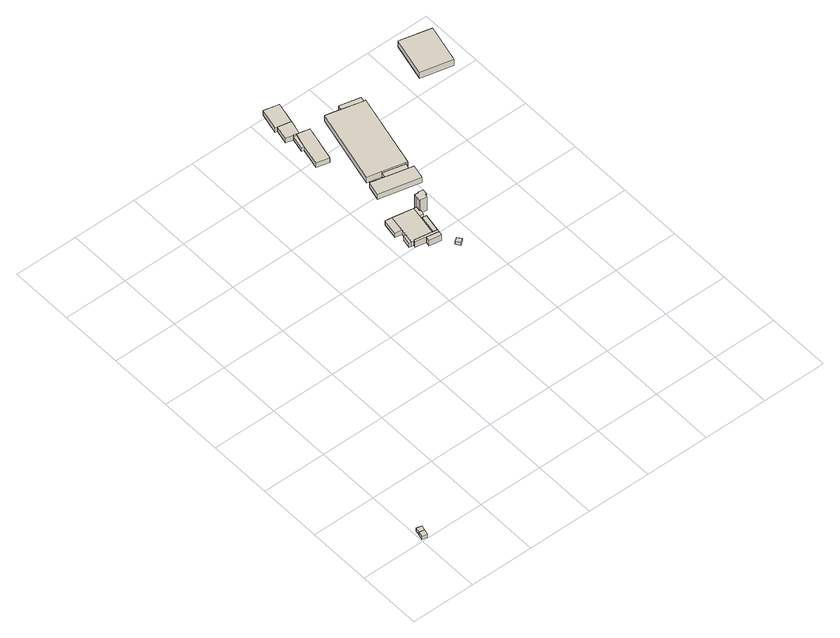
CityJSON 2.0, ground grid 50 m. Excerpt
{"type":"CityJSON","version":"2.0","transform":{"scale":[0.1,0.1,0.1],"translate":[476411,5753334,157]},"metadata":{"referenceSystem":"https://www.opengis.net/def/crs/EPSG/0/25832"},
"CityObjects":{
"building1":{"type":"Building","attributes":{"Gemeindeschluessel":"05766056","BezugspunktDach":"2000","function":"31001_2523","measuredHeight":3.04},"address":[{"country":"Germany"}],"geometry":[{"type":"Solid","lod":"1","boundaries":[[[[0,1,2,3]],[[4,5,6,7]],[[4,7,3,2]],[[5,4,2,1]],[[6,5,1,0]],[[7,6,0,3]]]]}]},
"building2":{"type":"Building","attributes":{"Gemeindeschluessel":"05766056","BezugspunktDach":"2000","function":"31001_2523","measuredHeight":2.91},"address":[{"country":"Germany"}],"geometry":[{"type":"Solid","lod":"1","boundaries":[[[[8,0,3,9]],[[10,11,12,13]],[[10,13,9,3]],[[11,10,3,0]],[[12,11,0,8]],[[13,12,8,9]]]]}]},
"building3":{"type":"Building","attributes":{"Gemeindeschluessel":"05766056","function":"31001_2010"},"address":[{"country":"Germany","locality":"Oerlinghausen","thoroughfareNumber":"43","thoroughfareName":"Stukenbrocker Weg"}],"children":["building3-1","building3-2","building3-3","building3-4","building3-5","building3-6","building3-7"]},
"building3-1":{"type":"BuildingPart","attributes":{"BezugspunktDach":"2000","measuredHeight":4.08,"storeysAboveGround":2},"parents":["building3"],"geometry":[{"type":"Solid","lod":"1","boundaries":[[[[14,15,16,17,18,19,20,21,22]],[[23,24,25,26,27,28,29,30,31]],[[23,31,22,21]],[[24,23,21,20]],[[25,24,20,19]],[[26,25,19,18]],[[27,26,18,17]],[[28,27,17,16]],[[29,28,16,15]],[[30,29,15,14]],[[31,30,14,22]]]]}]},
"building3-2":{"type":"BuildingPart","attributes":{"BezugspunktDach":"2000","measuredHeight":4.09,"storeysAboveGround":2},"parents":["building3"],"geometry":[{"type":"Solid","lod":"1","boundaries":[[[[32,33,17,16]],[[27,34,35,28]],[[27,28,16,17]],[[34,27,17,33]],[[35,34,33,32]],[[28,35,32,16]]]]}]},
"building3-3":{"type":"BuildingPart","attributes":{"BezugspunktDach":"2000","measuredHeight":5.32,"storeysAboveGround":2},"parents":["building3"],"geometry":[{"type":"Solid","lod":"1","boundaries":[[[[36,37,38,39]],[[40,23,31,41]],[[40,41,39,38]],[[23,40,38,37]],[[31,23,37,36]],[[41,31,36,39]]]]}]},
"building3-4":{"type":"BuildingPart","attributes":{"BezugspunktDach":"2000","measuredHeight":5.31,"storeysAboveGround":2},"parents":["building3"],"geometry":[{"type":"Solid","lod":"1","boundaries":[[[[42,43,44,45,38]],[[46,47,48,24,40]],[[46,40,38,45]],[[47,46,45,44]],[[48,47,44,43]],[[24,48,43,42]],[[40,24,42,38]]]]}]},
"building3-5":{"type":"BuildingPart","attributes":{"BezugspunktDach":"2000","measuredHeight":5.34,"storeysAboveGround":2},"parents":["building3"],"geometry":[{"type":"Solid","lod":"1","boundaries":[[[[49,50,51,52]],[[53,54,47,46]],[[53,46,52,51]],[[54,53,51,50]],[[47,54,50,49]],[[46,47,49,52]]]]}]},
"building3-6":{"type":"BuildingPart","attributes":{"BezugspunktDach":"2000","measuredHeight":4.08,"storeysAboveGround":2},"parents":["building3"],"geometry":[{"type":"Solid","lod":"1","boundaries":[[[[55,56,15,14,57,58]],[[59,30,29,60,61,62]],[[59,62,58,57]],[[30,59,57,14]],[[29,30,14,15]],[[60,29,15,56]],[[61,60,56,55]],[[62,61,55,58]]]]}]},
"building3-7":{"type":"BuildingPart","attributes":{"BezugspunktDach":"2000","measuredHeight":4.08,"storeysAboveGround":2},"parents":["building3"],"geometry":[{"type":"Solid","lod":"1","boundaries":[[[[63,64,19,18]],[[25,65,66,26]],[[25,26,18,19]],[[65,25,19,64]],[[66,65,64,63]],[[26,66,63,18]]]]}]},
"building4":{"type":"Building","attributes":{"Gemeindeschluessel":"05766056","BezugspunktDach":"2000","function":"31001_2000","measuredHeight":2.81},"address":[{"country":"Germany","locality":"Oerlinghausen","thoroughfareNumber":"43","thoroughfareName":"Stukenbrocker Weg"}],"geometry":[{"type":"Solid","lod":"1","boundaries":[[[[67,68,69,70]],[[71,72,73,74]],[[71,74,70,69]],[[72,71,69,68]],[[73,72,68,67]],[[74,73,67,70]]]]}]},
"building5":{"type":"Building","attributes":{"Gemeindeschluessel":"05766056","BezugspunktDach":"2000","function":"31001_2430","measuredHeight":13.05},"address":[{"country":"Germany","locality":"Oerlinghausen","thoroughfareNumber":"43","thoroughfareName":"Stukenbrocker Weg"}],"geometry":[{"type":"Solid","lod":"1","boundaries":[[[[75,76,77,78,79,80,81,82,83,84]],[[85,86,87,88,89,90,91,92,93,94]],[[85,94,84,83]],[[86,85,83,82]],[[87,86,82,81]],[[88,87,81,80]],[[89,88,80,79]],[[90,89,79,78]],[[91,90,78,77]],[[92,91,77,76]],[[93,92,76,75]],[[94,93,75,84]]]]}]},
"building6":{"type":"Building","attributes":{"Gemeindeschluessel":"05766056","BezugspunktDach":"2000","function":"31001_2000","measuredHeight":4.71},"address":[{"country":"Germany","locality":"Oerlinghausen","thoroughfareNumber":"43","thoroughfareName":"Stukenbrocker Weg"}],"geometry":[{"type":"Solid","lod":"1","boundaries":[[[[95,96,97,98,99,100]],[[101,102,103,104,105,106]],[[101,106,100,99]],[[102,101,99,98]],[[103,102,98,97]],[[104,103,97,96]],[[105,104,96,95]],[[106,105,95,100]]]]}]},
"building7":{"type":"Building","attributes":{"Gemeindeschluessel":"05766056","function":"31001_2000"},"address":[{"country":"Germany","locality":"Oerlinghausen","thoroughfareNumber":"43","thoroughfareName":"Stukenbrocker Weg"}],"children":["building7-1","building7-2","building7-3","building7-4"]},
"building7-1":{"type":"BuildingPart","attributes":{"BezugspunktDach":"2000","measuredHeight":5.31},"parents":["building7"],"geometry":[{"type":"Solid","lod":"1","boundaries":[[[[107,108,109,110,111,112,113]],[[114,115,116,117,118,119,120]],[[114,120,113,112]],[[115,114,112,111]],[[116,115,111,110]],[[117,116,110,109]],[[118,117,109,108]],[[119,118,108,107]],[[120,119,107,113]]]]}]},
"building7-2":{"type":"BuildingPart","attributes":{"BezugspunktDach":"2000","measuredHeight":5.3},"parents":["building7"],"geometry":[{"type":"Solid","lod":"1","boundaries":[[[[121,122,123,124,113,112,111,125]],[[115,114,120,126,127,128,129,130]],[[115,130,125,111]],[[114,115,111,112]],[[120,114,112,113]],[[126,120,113,124]],[[127,126,124,123]],[[128,127,123,122]],[[129,128,122,121]],[[130,129,121,125]]]]}]},
"building7-3":{"type":"BuildingPart","attributes":{"BezugspunktDach":"2000","measuredHeight":5.31},"parents":["building7"],"geometry":[{"type":"Solid","lod":"1","boundaries":[[[[131,132,133,134,135]],[[130,129,136,137,138]],[[130,138,135,134]],[[129,130,134,133]],[[136,129,133,132]],[[137,136,132,131]],[[138,137,131,135]]]]}]},
"building7-4":{"type":"BuildingPart","attributes":{"BezugspunktDach":"2000","measuredHeight":3.45},"parents":["building7"],"geometry":[{"type":"Solid","lod":"1","boundaries":[[[[139,140,141,142,143]],[[119,144,127,126,120]],[[119,120,143,142]],[[144,119,142,141]],[[127,144,141,140]],[[126,127,140,139]],[[120,126,139,143]]]]}]},
"building8":{"type":"Building","attributes":{"Gemeindeschluessel":"05766056","BezugspunktDach":"2000","function":"31001_2000","measuredHeight":3.53},"address":[{"country":"Germany","locality":"Oerlinghausen","thoroughfareNumber":"43","thoroughfareName":"Stukenbrocker Weg"}],"geometry":[{"type":"Solid","lod":"1","boundaries":[[[[145,146,147,148]],[[149,150,151,152]],[[149,152,148,147]],[[150,149,147,146]],[[151,150,146,145]],[[152,151,145,148]]]]}]},
"building9":{"type":"Building","attributes":{"Gemeindeschluessel":"05766056","BezugspunktDach":"2000","function":"31001_2000","measuredHeight":5.48},"address":[{"country":"Germany","locality":"Oerlinghausen","thoroughfareNumber":"43","thoroughfareName":"Stukenbrocker Weg"}],"geometry":[{"type":"Solid","lod":"1","boundaries":[[[[153,154,155,156,157,158,159,160,161]],[[162,163,164,165,166,167,168,169,170]],[[162,170,161,160]],[[163,162,160,159]],[[164,163,159,158]],[[165,164,158,157]],[[166,165,157,156]],[[167,166,156,155]],[[168,167,155,154]],[[169,168,154,153]],[[170,169,153,161]]]]}]},
"building10":{"type":"Building","attributes":{"Gemeindeschluessel":"05766056","BezugspunktDach":"2000","function":"31001_2000","measuredHeight":3.49},"address":[{"country":"Germany","locality":"Oerlinghausen","thoroughfareNumber":"43","thoroughfareName":"Stukenbrocker Weg"}],"geometry":[{"type":"Solid","lod":"1","boundaries":[[[[171,172,173,174]],[[175,176,177,178]],[[175,178,174,173]],[[176,175,173,172]],[[177,176,172,171]],[[178,177,171,174]]]]}]},
"building11":{"type":"Building","attributes":{"Gemeindeschluessel":"05766056","BezugspunktDach":"2000","function":"31001_2000","measuredHeight":5.83},"address":[{"country":"Germany","locality":"Oerlinghausen","thoroughfareNumber":"43","thoroughfareName":"Stukenbrocker Weg"}],"geometry":[{"type":"Solid","lod":"1","boundaries":[[[[179,180,181,182]],[[183,184,185,186]],[[183,186,182,181]],[[184,183,181,180]],[[185,184,180,179]],[[186,185,179,182]]]]}]}
},
"vertices":[
[18,60,31],[7,18,31],[48,8,31],[59,50,31],[48,8,1],[7,18,1],[18,60,1],[59,50,1],
[27,98,31],[68,87,31],[59,50,2],[18,60,2],[27,98,2],[68,87,2],
[1783,2137,87],[1796,2211,87],[1637,2239,87],[1615,2114,87],[1607,2067,87],[1594,1993,87],[1610,1990,87],[1752,1966,87],[1778,2107,87],[1752,1966,46],[1610,1990,46],[1594,1993,46],[1607,2067,46],[1615,2114,46],[1637,2239,46],[1796,2211,46],[1783,2137,46],[1778,2107,46],
[1584,2248,87],[1562,2123,87],[1562,2123,46],[1584,2248,46],
[1778,2107,99],[1752,1966,99],[1786,1961,99],[1811,2101,99],[1786,1961,46],[1811,2101,46],
[1610,1990,99],[1606,1973,99],[1691,1958,99],[1783,1941,99],[1783,1941,46],[1691,1958,46],[1606,1973,46],
[1691,1958,100],[1685,1923,100],[1777,1907,100],[1783,1941,100],[1777,1907,46],[1685,1923,46],
[1811,2172,87],[1817,2207,87],[1814,2131,87],[1821,2171,87],[1814,2131,46],[1817,2207,46],[1811,2172,46],[1821,2171,46],
[1588,2070,87],[1575,1996,87],[1575,1996,46],[1588,2070,46],
[1848,1842,79],[1818,1819,79],[1842,1787,79],[1872,1810,79],[1842,1787,54],[1818,1819,54],[1848,1842,54],[1872,1810,54],
[1853,2234,186],[1851,2226,186],[1822,2231,186],[1817,2207,186],[1811,2172,186],[1821,2171,186],[1870,2162,186],[1875,2185,186],[1883,2184,186],[1891,2228,186],[1883,2184,56],[1875,2185,56],[1870,2162,56],[1821,2171,56],[1811,2172,56],[1817,2207,56],[1822,2231,56],[1851,2226,56],[1853,2234,56],[1891,2228,56],
[1992,2489,105],[1822,2530,105],[1713,2557,105],[1686,2445,105],[2002,2368,105],[2029,2480,105],[2002,2368,57],[1686,2445,57],[1713,2557,57],[1822,2530,57],[1992,2489,57],[2029,2480,57],
[1601,3084,96],[1562,2920,96],[1660,2896,96],[1727,3174,96],[1650,3192,96],[1649,3191,96],[1629,3196,96],[1649,3191,52],[1650,3192,52],[1727,3174,52],[1660,2896,52],[1562,2920,52],[1601,3084,52],[1629,3196,52],
[1576,3323,96],[1551,3214,96],[1608,3200,96],[1609,3201,96],[1676,3302,96],[1609,3201,52],[1608,3200,52],[1551,3214,52],[1576,3323,52],[1676,3302,52],
[1598,3496,94],[1557,3328,94],[1576,3323,94],[1676,3302,94],[1716,3469,94],[1557,3328,52],[1598,3496,52],[1716,3469,52],
[1609,3201,87],[1608,3200,87],[1582,3088,87],[1601,3084,87],[1629,3196,87],[1582,3088,52],
[1833,2576,97],[1822,2530,97],[1992,2489,97],[2004,2534,97],[1992,2489,62],[1822,2530,62],[1833,2576,62],[2004,2534,62],
[2148,3123,111],[1988,3162,111],[1987,3162,111],[1866,3192,111],[1723,2602,111],[1833,2576,111],[2004,2534,111],[2017,2531,111],[2158,3121,111],[2017,2531,56],[2004,2534,56],[1833,2576,56],[1723,2602,56],[1866,3192,56],[1987,3162,56],[1988,3162,56],[2148,3123,56],[2158,3121,56],
[1999,3207,97],[1988,3162,97],[2148,3123,97],[2159,3169,97],[2148,3123,62],[1988,3162,62],[1999,3207,62],[2159,3169,62],
[2644,3367,132],[2571,3066,132],[2816,3007,132],[2888,3308,132],[2816,3007,74],[2571,3066,74],[2644,3367,74],[2888,3308,74]
]}
